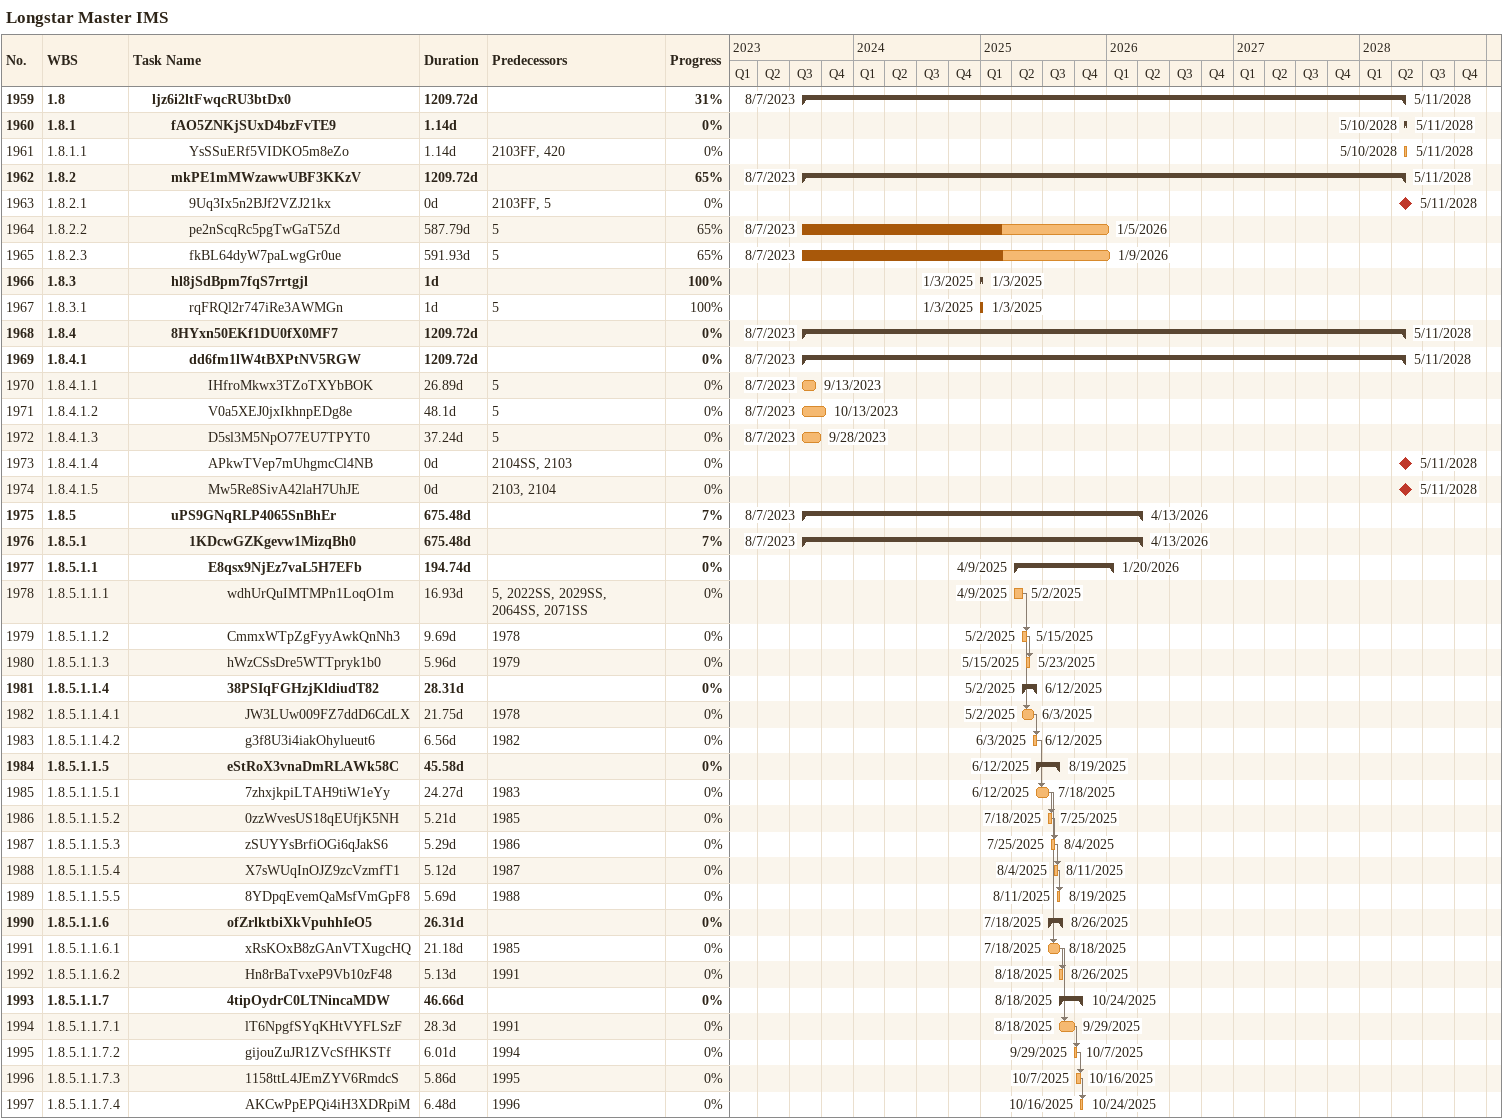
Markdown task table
Longstar Master IMS

| ID | WBS | Task | Duration | Start | Finish | Predecessors | % complete |
|---|---|---|---|---|---|---|---|
| 1959 | 1.8 | **ljz6i2ltFwqcRU3btDx0** | 1209.72d | 2023-08-07 | 2028-05-11 |  | 31 |
| 1960 | 1.8.1 | **fAO5ZNKjSUxD4bzFvTE9** | 1.14d | 2028-05-10 | 2028-05-11 |  | 0 |
| 1961 | 1.8.1.1 | YsSSuERf5VIDKO5m8eZo | 1.14d | 2028-05-10 | 2028-05-11 | 2103FF, 420 | 0 |
| 1962 | 1.8.2 | **mkPE1mMWzawwUBF3KKzV** | 1209.72d | 2023-08-07 | 2028-05-11 |  | 65 |
| 1963 | 1.8.2.1 | 9Uq3Ix5n2BJf2VZJ21kx | 0d | 2028-05-11 | 2028-05-11 | 2103FF, 5 | 0 |
| 1964 | 1.8.2.2 | pe2nScqRc5pgTwGaT5Zd | 587.79d | 2023-08-07 | 2026-01-05 | 5 | 65 |
| 1965 | 1.8.2.3 | fkBL64dyW7paLwgGr0ue | 591.93d | 2023-08-07 | 2026-01-09 | 5 | 65 |
| 1966 | 1.8.3 | **hl8jSdBpm7fqS7rrtgjl** | 1d | 2025-01-03 | 2025-01-03 |  | 100 |
| 1967 | 1.8.3.1 | rqFRQl2r747iRe3AWMGn | 1d | 2025-01-03 | 2025-01-03 | 5 | 100 |
| 1968 | 1.8.4 | **8HYxn50EKf1DU0fX0MF7** | 1209.72d | 2023-08-07 | 2028-05-11 |  | 0 |
| 1969 | 1.8.4.1 | **dd6fm1lW4tBXPtNV5RGW** | 1209.72d | 2023-08-07 | 2028-05-11 |  | 0 |
| 1970 | 1.8.4.1.1 | IHfroMkwx3TZoTXYbBOK | 26.89d | 2023-08-07 | 2023-09-13 | 5 | 0 |
| 1971 | 1.8.4.1.2 | V0a5XEJ0jxIkhnpEDg8e | 48.1d | 2023-08-07 | 2023-10-13 | 5 | 0 |
| 1972 | 1.8.4.1.3 | D5sl3M5NpO77EU7TPYT0 | 37.24d | 2023-08-07 | 2023-09-28 | 5 | 0 |
| 1973 | 1.8.4.1.4 | APkwTVep7mUhgmcCl4NB | 0d | 2028-05-11 | 2028-05-11 | 2104SS, 2103 | 0 |
| 1974 | 1.8.4.1.5 | Mw5Re8SivA42laH7UhJE | 0d | 2028-05-11 | 2028-05-11 | 2103, 2104 | 0 |
| 1975 | 1.8.5 | **uPS9GNqRLP4065SnBhEr** | 675.48d | 2023-08-07 | 2026-04-13 |  | 7 |
| 1976 | 1.8.5.1 | **1KDcwGZKgevw1MizqBh0** | 675.48d | 2023-08-07 | 2026-04-13 |  | 7 |
| 1977 | 1.8.5.1.1 | **E8qsx9NjEz7vaL5H7EFb** | 194.74d | 2025-04-09 | 2026-01-20 |  | 0 |
| 1978 | 1.8.5.1.1.1 | wdhUrQuIMTMPn1LoqO1m | 16.93d | 2025-04-09 | 2025-05-02 | 5, 2022SS, 2029SS, 2064SS, 2071SS | 0 |
| 1979 | 1.8.5.1.1.2 | CmmxWTpZgFyyAwkQnNh3 | 9.69d | 2025-05-02 | 2025-05-15 | 1978 | 0 |
| 1980 | 1.8.5.1.1.3 | hWzCSsDre5WTTpryk1b0 | 5.96d | 2025-05-15 | 2025-05-23 | 1979 | 0 |
| 1981 | 1.8.5.1.1.4 | **38PSIqFGHzjKldiudT82** | 28.31d | 2025-05-02 | 2025-06-12 |  | 0 |
| 1982 | 1.8.5.1.1.4.1 | JW3LUw009FZ7ddD6CdLX | 21.75d | 2025-05-02 | 2025-06-03 | 1978 | 0 |
| 1983 | 1.8.5.1.1.4.2 | g3f8U3i4iakOhylueut6 | 6.56d | 2025-06-03 | 2025-06-12 | 1982 | 0 |
| 1984 | 1.8.5.1.1.5 | **eStRoX3vnaDmRLAWk58C** | 45.58d | 2025-06-12 | 2025-08-19 |  | 0 |
| 1985 | 1.8.5.1.1.5.1 | 7zhxjkpiLTAH9tiW1eYy | 24.27d | 2025-06-12 | 2025-07-18 | 1983 | 0 |
| 1986 | 1.8.5.1.1.5.2 | 0zzWvesUS18qEUfjK5NH | 5.21d | 2025-07-18 | 2025-07-25 | 1985 | 0 |
| 1987 | 1.8.5.1.1.5.3 | zSUYYsBrfiOGi6qJakS6 | 5.29d | 2025-07-25 | 2025-08-04 | 1986 | 0 |
| 1988 | 1.8.5.1.1.5.4 | X7sWUqInOJZ9zcVzmfT1 | 5.12d | 2025-08-04 | 2025-08-11 | 1987 | 0 |
| 1989 | 1.8.5.1.1.5.5 | 8YDpqEvemQaMsfVmGpF8 | 5.69d | 2025-08-11 | 2025-08-19 | 1988 | 0 |
| 1990 | 1.8.5.1.1.6 | **ofZrlktbiXkVpuhhIeO5** | 26.31d | 2025-07-18 | 2025-08-26 |  | 0 |
| 1991 | 1.8.5.1.1.6.1 | xRsKOxB8zGAnVTXugcHQ | 21.18d | 2025-07-18 | 2025-08-18 | 1985 | 0 |
| 1992 | 1.8.5.1.1.6.2 | Hn8rBaTvxeP9Vb10zF48 | 5.13d | 2025-08-18 | 2025-08-26 | 1991 | 0 |
| 1993 | 1.8.5.1.1.7 | **4tipOydrC0LTNincaMDW** | 46.66d | 2025-08-18 | 2025-10-24 |  | 0 |
| 1994 | 1.8.5.1.1.7.1 | lT6NpgfSYqKHtVYFLSzF | 28.3d | 2025-08-18 | 2025-09-29 | 1991 | 0 |
| 1995 | 1.8.5.1.1.7.2 | gijouZuJR1ZVcSfHKSTf | 6.01d | 2025-09-29 | 2025-10-07 | 1994 | 0 |
| 1996 | 1.8.5.1.1.7.3 | 1158ttL4JEmZYV6RmdcS | 5.86d | 2025-10-07 | 2025-10-16 | 1995 | 0 |
| 1997 | 1.8.5.1.1.7.4 | AKCwPpEPQi4iH3XDRpiM | 6.48d | 2025-10-16 | 2025-10-24 | 1996 | 0 |
